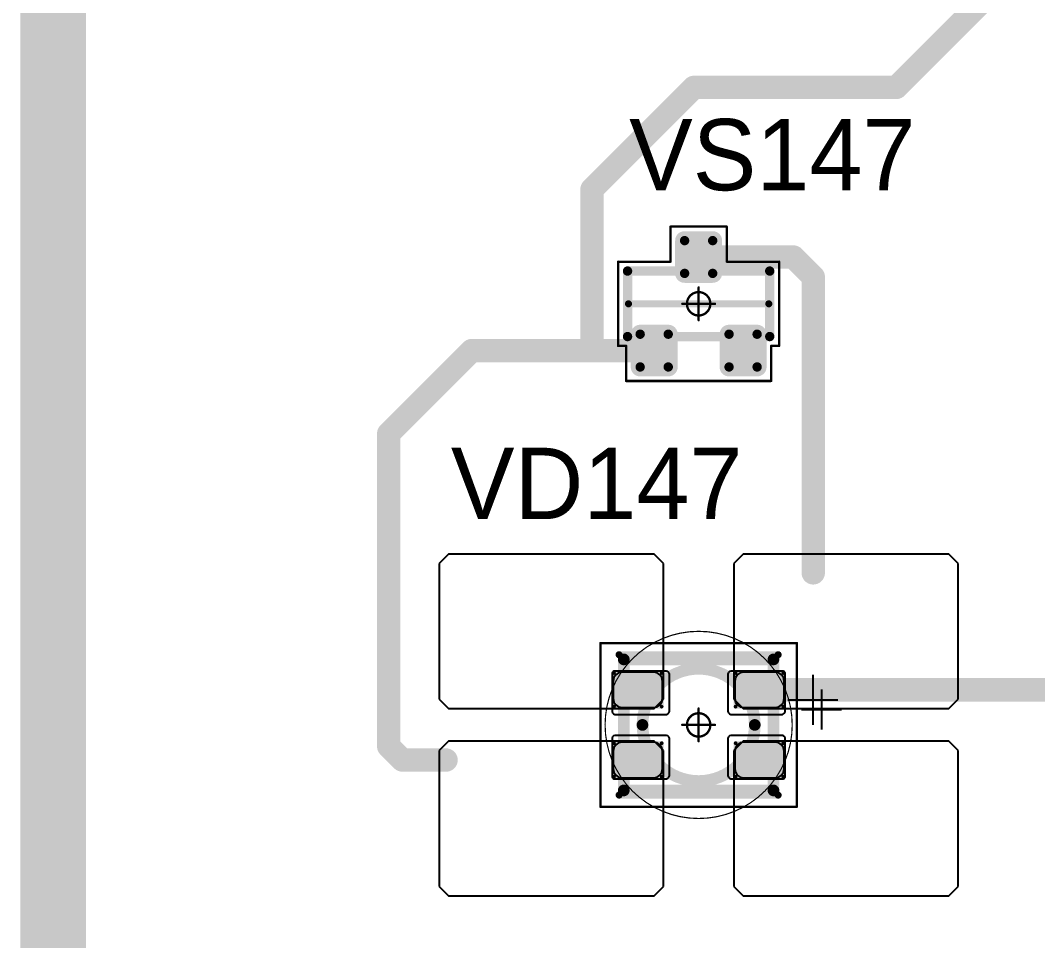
# Model space of a CAD drawing. Header units: millimetres. Extents: x 0 to 400, y 0 to 511.
# Drawn here: x 325.5 to 347.25, y 96.89 to 116.56 of the extents above; entities that cross this region are included whole.
import ezdxf

# ---------------------------------------------------------------- set-up
doc = ezdxf.new("R2010")
doc.units = ezdxf.units.MM
for name, color, linetype in [('Mechanical13', 56, 'Continuous'), ('Mechanical15', 56, 'Continuous'), ('Mechanical2', 216, 'Continuous'), ('TopLayer', 1, 'Continuous'), ('TopOverlay', 2, 'Continuous'), ('TopPaste', 8, 'Continuous'), ('TopSolder', 216, 'Continuous')]:
    doc.layers.add(name, color=color, linetype=linetype)

# ---------------------------------------------------------------- blocks, each defined once
blk = doc.blocks.new('SOT23_450')
at = {"layer": 'Mechanical13', "const_width": 0.2}
for points in [[(-0.7, 1.52), (0.7, 1.52)], [(-0.7, 1.52), (-0.7, -1.52)], [(0.7, 1.52), (0.7, -1.52)], [(-0.7, -1.52), (0.7, -1.52)]]:
    blk.add_lwpolyline(points, dxfattribs=at)
at = {"layer": 'Mechanical13', "const_width": 0.1}
for points in [[(-0.75, 1.52, 1), (-0.65, 1.52, 1)], [(-0.75, 1.52, 1), (-0.65, 1.52, 1)], [(0.65, 1.52, 1), (0.75, 1.52, 1)], [(0.65, 1.52, 1), (0.75, 1.52, 1)], [(-0.75, -1.52, 1), (-0.65, -1.52, 1)], [(-0.75, -1.52, 1), (-0.65, -1.52, 1)], [(0.65, -1.52, 1), (0.75, -1.52, 1)], [(0.65, -1.52, 1), (0.75, -1.52, 1)]]:
    blk.add_lwpolyline(points, format="xyb", close=True, dxfattribs=at)
at = {"layer": 'Mechanical15', "const_width": 0.05}
for points in [[(-0.9, 1.72), (-0.9, 1.55)], [(-0.9, 1.72), (0.9, 1.72)], [(0.9, 1.72), (0.9, 0.6)], [(-1.65, 1.55), (-1.65, -1.55)], [(-1.65, 1.55), (-0.9, 1.55)], [(0.9, 0.6), (1.65, 0.6)], [(1.65, 0.6), (1.65, -0.6)], [(0, 0.35), (0, -0.35)], [(-0.35, 0), (0.35, 0)], [(0.9, -0.6), (1.65, -0.6)], [(0.9, -0.6), (0.9, -1.72)], [(-1.65, -1.55), (-0.9, -1.55)], [(-0.9, -1.55), (-0.9, -1.72)], [(-0.9, -1.72), (0.9, -1.72)]]:
    blk.add_lwpolyline(points, dxfattribs=at)
at = {"layer": 'Mechanical15'}
for points, const_width in [([(-0.913, 1.72, 1), (-0.888, 1.72, 1)], 0.025), ([(-0.913, 1.72, 1), (-0.888, 1.72, 1)], 0.025), ([(0.888, 1.72, 1), (0.913, 1.72, 1)], 0.025), ([(0.888, 1.72, 1), (0.913, 1.72, 1)], 0.025), ([(-1.662, 1.55, 1), (-1.637, 1.55, 1)], 0.025), ([(-1.662, 1.55, 1), (-1.637, 1.55, 1)], 0.025), ([(-0.913, 1.55, 1), (-0.888, 1.55, 1)], 0.025), ([(-0.913, 1.55, 1), (-0.888, 1.55, 1)], 0.025), ([(0.888, 0.6, 1), (0.913, 0.6, 1)], 0.025), ([(0.888, 0.6, 1), (0.913, 0.6, 1)], 0.025), ([(1.637, 0.6, 1), (1.662, 0.6, 1)], 0.025), ([(1.637, 0.6, 1), (1.662, 0.6, 1)], 0.025), ([(0.25, 0, 1), (-0.25, 0, 1)], 0.05), ([(-0.012, 0.35, 1), (0.012, 0.35, 1)], 0.025), ([(-0.362, 0, 1), (-0.337, 0, 1)], 0.025), ([(-0.262, 0, 1), (-0.238, 0, 1)], 0.025), ([(0.238, 0, 1), (0.262, 0, 1)], 0.025), ([(0.337, 0, 1), (0.362, 0, 1)], 0.025), ([(-0.012, -0.35, 1), (0.012, -0.35, 1)], 0.025), ([(0.888, -0.6, 1), (0.913, -0.6, 1)], 0.025), ([(0.888, -0.6, 1), (0.913, -0.6, 1)], 0.025), ([(1.637, -0.6, 1), (1.662, -0.6, 1)], 0.025), ([(1.637, -0.6, 1), (1.662, -0.6, 1)], 0.025), ([(-1.662, -1.55, 1), (-1.637, -1.55, 1)], 0.025), ([(-1.662, -1.55, 1), (-1.637, -1.55, 1)], 0.025), ([(-0.913, -1.55, 1), (-0.888, -1.55, 1)], 0.025), ([(-0.913, -1.55, 1), (-0.888, -1.55, 1)], 0.025), ([(-0.913, -1.72, 1), (-0.888, -1.72, 1)], 0.025), ([(-0.913, -1.72, 1), (-0.888, -1.72, 1)], 0.025), ([(0.888, -1.72, 1), (0.913, -1.72, 1)], 0.025), ([(0.888, -1.72, 1), (0.913, -1.72, 1)], 0.025)]:
    blk.add_lwpolyline(points, format="xyb", close=True, dxfattribs=dict(at, const_width=const_width))
at = {"layer": 'TopLayer', "const_width": 0.1}
for points in [[(-1.4, 1.25, 1), (-1.3, 1.25, 1)], [(-0.7, 1.25, 1), (-0.6, 1.25, 1)], [(-1.4, 0.65, 1), (-1.3, 0.65, 1)], [(-0.7, 0.65, 1), (-0.6, 0.65, 1)], [(0.6, 0.3, 1), (0.7, 0.3, 1)], [(1.3, 0.3, 1), (1.4, 0.3, 1)], [(0.6, -0.3, 1), (0.7, -0.3, 1)], [(1.3, -0.3, 1), (1.4, -0.3, 1)], [(-1.4, -0.65, 1), (-1.3, -0.65, 1)], [(-0.7, -0.65, 1), (-0.6, -0.65, 1)], [(-1.4, -1.25, 1), (-1.3, -1.25, 1)], [(-0.7, -1.25, 1), (-0.6, -1.25, 1)]]:
    blk.add_lwpolyline(points, format="xyb", close=True, dxfattribs=at)
at = {"layer": 'TopLayer'}
for points in [[(-1.35, 1.35), (-1.35, 0.55), (-0.65, 1.35), (-0.65, 0.55)], [(-1.45, 1.25), (-1.45, 0.65), (-0.55, 1.25), (-0.55, 0.65)], [(0.55, 0.3), (0.55, -0.3), (1.45, 0.3), (1.45, -0.3)], [(0.65, 0.4), (0.65, -0.4), (1.35, 0.4), (1.35, -0.4)], [(-1.45, -0.65), (-1.45, -1.25), (-0.55, -0.65), (-0.55, -1.25)], [(-1.35, -0.55), (-1.35, -1.35), (-0.65, -0.55), (-0.65, -1.35)]]:
    blk.add_solid(points, dxfattribs=at)
at = {"layer": 'TopOverlay', "const_width": 0.15}
blk.add_lwpolyline([(0, 1.5), (0, -1.5)], dxfattribs=at)
at = {"layer": 'TopOverlay', "const_width": 0.075}
for points in [[(-0.038, 1.5, 1), (0.038, 1.5, 1)], [(-0.038, -1.5, 1), (0.038, -1.5, 1)]]:
    blk.add_lwpolyline(points, format="xyb", close=True, dxfattribs=at)
at = {"layer": 'TopPaste', "const_width": 0.075}
for points in [[(-1.387, 1.25, 1), (-1.313, 1.25, 1)], [(-0.687, 1.25, 1), (-0.613, 1.25, 1)], [(-1.387, 0.65, 1), (-1.313, 0.65, 1)], [(-0.687, 0.65, 1), (-0.613, 0.65, 1)], [(0.613, 0.3, 1), (0.687, 0.3, 1)], [(1.313, 0.3, 1), (1.387, 0.3, 1)], [(0.613, -0.3, 1), (0.687, -0.3, 1)], [(1.313, -0.3, 1), (1.387, -0.3, 1)], [(-1.387, -0.65, 1), (-1.313, -0.65, 1)], [(-0.687, -0.65, 1), (-0.613, -0.65, 1)], [(-1.387, -1.25, 1), (-1.313, -1.25, 1)], [(-0.687, -1.25, 1), (-0.613, -1.25, 1)]]:
    blk.add_lwpolyline(points, format="xyb", close=True, dxfattribs=at)
at = {"layer": 'TopPaste'}
for points in [[(-1.35, 1.325), (-1.35, 0.575), (-0.65, 1.325), (-0.65, 0.575)], [(-1.425, 1.25), (-1.425, 0.65), (-0.575, 1.25), (-0.575, 0.65)], [(0.575, 0.3), (0.575, -0.3), (1.425, 0.3), (1.425, -0.3)], [(0.65, 0.375), (0.65, -0.375), (1.35, 0.375), (1.35, -0.375)], [(-1.425, -0.65), (-1.425, -1.25), (-0.575, -0.65), (-0.575, -1.25)], [(-1.35, -0.575), (-1.35, -1.325), (-0.65, -0.575), (-0.65, -1.325)]]:
    blk.add_solid(points, dxfattribs=at)
at = {"layer": 'TopSolder', "const_width": 0.202}
for points in [[(-1.451, 1.25, 1), (-1.249, 1.25, 1)], [(-0.751, 1.25, 1), (-0.549, 1.25, 1)], [(-1.451, 0.65, 1), (-1.249, 0.65, 1)], [(-0.751, 0.65, 1), (-0.549, 0.65, 1)], [(0.549, 0.3, 1), (0.751, 0.3, 1)], [(1.249, 0.3, 1), (1.451, 0.3, 1)], [(0.549, -0.3, 1), (0.751, -0.3, 1)], [(1.249, -0.3, 1), (1.451, -0.3, 1)], [(-1.451, -0.65, 1), (-1.249, -0.65, 1)], [(-0.751, -0.65, 1), (-0.549, -0.65, 1)], [(-1.451, -1.25, 1), (-1.249, -1.25, 1)], [(-0.751, -1.25, 1), (-0.549, -1.25, 1)]]:
    blk.add_lwpolyline(points, format="xyb", close=True, dxfattribs=at)
at = {"layer": 'TopSolder'}
for points in [[(-1.35, 1.452), (-1.35, 0.448), (-0.65, 1.452), (-0.65, 0.448)], [(-1.552, 1.25), (-1.552, 0.65), (-0.448, 1.25), (-0.448, 0.65)], [(0.65, 0.502), (0.65, -0.502), (1.35, 0.502), (1.35, -0.502)], [(0.448, 0.3), (0.448, -0.3), (1.552, 0.3), (1.552, -0.3)], [(-1.552, -0.65), (-1.552, -1.25), (-0.448, -0.65), (-0.448, -1.25)], [(-1.35, -0.448), (-1.35, -1.452), (-0.65, -0.448), (-0.65, -1.452)]]:
    blk.add_solid(points, dxfattribs=at)
blk = doc.blocks.new('E65F_654')
at = {"layer": 'Mechanical13'}
for p, q in [((2.441, 1.071), (2.441, 0)), ((1.905, 0.536), (2.976, 0.536))]:
    blk.add_line(p, q, dxfattribs=at)
at = {"layer": 'Mechanical13', "const_width": 0.25}
for points in [[(-1.6, -1.4), (-1.6, 1.4)], [(-1.6, 1.4), (1.6, 1.4)], [(1.6, -1.4), (1.6, 1.4)], [(-1.6, -1.4), (1.6, -1.4)]]:
    blk.add_lwpolyline(points, dxfattribs=at)
at = {"layer": 'Mechanical13'}
for points, const_width in [([(-1.663, 1.4, 1), (-1.538, 1.4, 1)], 0.125), ([(-1.663, 1.4, 1), (-1.538, 1.4, 1)], 0.125), ([(1.537, 1.4, 1), (1.662, 1.4, 1)], 0.125), ([(1.537, 1.4, 1), (1.662, 1.4, 1)], 0.125), ([(1.2, 0, 1), (-1.2, 0, 1)], 0.25), ([(-1.263, 0, 1), (-1.138, 0, 1)], 0.125), ([(1.137, 0, 1), (1.262, 0, 1)], 0.125), ([(-1.663, -1.4, 1), (-1.538, -1.4, 1)], 0.125), ([(-1.663, -1.4, 1), (-1.538, -1.4, 1)], 0.125), ([(1.537, -1.4, 1), (1.662, -1.4, 1)], 0.125), ([(1.537, -1.4, 1), (1.662, -1.4, 1)], 0.125)]:
    blk.add_lwpolyline(points, format="xyb", close=True, dxfattribs=dict(at, const_width=const_width))
at = {"layer": 'Mechanical15', "const_width": 0.05}
for points in [[(-2.1, 1.75), (2.1, 1.75)], [(-2.1, -1.75), (-2.1, 1.75)], [(2.1, -1.75), (2.1, 1.75)], [(0, -0.35), (0, 0.35)], [(0, -0.35), (0, 0.35)], [(-0.35, 0), (0.35, 0)], [(-0.35, 0), (0.35, 0)], [(-2.1, -1.75), (2.1, -1.75)]]:
    blk.add_lwpolyline(points, dxfattribs=at)
at = {"layer": 'Mechanical15'}
for points, const_width in [([(-2.113, 1.75, 1), (-2.088, 1.75, 1)], 0.025), ([(-2.113, 1.75, 1), (-2.088, 1.75, 1)], 0.025), ([(2.087, 1.75, 1), (2.112, 1.75, 1)], 0.025), ([(2.087, 1.75, 1), (2.112, 1.75, 1)], 0.025), ([(0.25, 0, 1), (-0.25, 0, 1)], 0.05), ([(0.25, 0, 1), (-0.25, 0, 1)], 0.05), ([(-0.013, 0.35, 1), (0.012, 0.35, 1)], 0.025), ([(-0.013, 0.35, 1), (0.012, 0.35, 1)], 0.025), ([(-0.363, 0, 1), (-0.338, 0, 1)], 0.025), ([(-0.363, 0, 1), (-0.338, 0, 1)], 0.025), ([(-0.263, 0, 1), (-0.238, 0, 1)], 0.025), ([(-0.263, 0, 1), (-0.238, 0, 1)], 0.025), ([(0.237, 0, 1), (0.262, 0, 1)], 0.025), ([(0.237, 0, 1), (0.262, 0, 1)], 0.025), ([(0.337, 0, 1), (0.362, 0, 1)], 0.025), ([(0.337, 0, 1), (0.362, 0, 1)], 0.025), ([(-0.013, -0.35, 1), (0.012, -0.35, 1)], 0.025), ([(-0.013, -0.35, 1), (0.012, -0.35, 1)], 0.025), ([(-2.113, -1.75, 1), (-2.088, -1.75, 1)], 0.025), ([(-2.113, -1.75, 1), (-2.088, -1.75, 1)], 0.025), ([(2.087, -1.75, 1), (2.112, -1.75, 1)], 0.025), ([(2.087, -1.75, 1), (2.112, -1.75, 1)], 0.025)]:
    blk.add_lwpolyline(points, format="xyb", close=True, dxfattribs=dict(at, const_width=const_width))
at = {"layer": 'TopLayer'}
for p, q in [((-5.35, 3.65), (-5.55, 3.45)), ((-0.95, 3.65), (-5.35, 3.65)), ((-5.35, 3.65), (-5.35, 3.65)), ((-0.75, 3.45), (-0.95, 3.65)), ((0.95, 3.65), (0.75, 3.45)), ((5.35, 3.65), (0.95, 3.65)), ((0.95, 3.65), (0.95, 3.65)), ((5.55, 3.45), (5.35, 3.65)), ((-5.55, 3.45), (-5.55, 3.45)), ((-5.55, 3.45), (-5.55, 0.55)), ((-0.75, 0.55), (-0.75, 3.45)), ((0.75, 3.45), (0.75, 3.45)), ((0.75, 3.45), (0.75, 0.55)), ((5.55, 0.55), (5.55, 3.45)), ((-5.55, 0.55), (-5.35, 0.35)), ((-0.95, 0.35), (-0.75, 0.55)), ((0.75, 0.55), (0.95, 0.35)), ((5.35, 0.35), (5.55, 0.55)), ((-5.35, 0.35), (-0.95, 0.35)), ((0.95, 0.35), (5.35, 0.35)), ((-5.35, -0.35), (-5.55, -0.55)), ((-0.95, -0.35), (-5.35, -0.35)), ((-5.35, -0.35), (-5.35, -0.35)), ((-0.75, -0.55), (-0.95, -0.35)), ((0.95, -0.35), (0.75, -0.55)), ((5.35, -0.35), (0.95, -0.35)), ((0.95, -0.35), (0.95, -0.35)), ((5.55, -0.55), (5.35, -0.35)), ((-5.55, -0.55), (-5.55, -0.55)), ((-5.55, -0.55), (-5.55, -3.45)), ((-0.75, -3.45), (-0.75, -0.55)), ((0.75, -0.55), (0.75, -0.55)), ((0.75, -0.55), (0.75, -3.45)), ((5.55, -3.45), (5.55, -0.55)), ((-5.55, -3.45), (-5.35, -3.65)), ((-0.95, -3.65), (-0.75, -3.45)), ((0.75, -3.45), (0.95, -3.65)), ((5.35, -3.65), (5.55, -3.45)), ((-5.35, -3.65), (-0.95, -3.65)), ((0.95, -3.65), (5.35, -3.65))]:
    blk.add_line(p, q, dxfattribs=at)
at = {"layer": 'TopLayer', "const_width": 0.04}
for points in [[(-1.83, 1.11, 1), (-1.79, 1.11, 1)], [(-0.81, 1.11, 1), (-0.77, 1.11, 1)], [(0.77, 1.11, 1), (0.81, 1.11, 1)], [(1.79, 1.11, 1), (1.83, 1.11, 1)], [(-1.83, 0.39, 1), (-1.79, 0.39, 1)], [(-0.81, 0.39, 1), (-0.77, 0.39, 1)], [(0.77, 0.39, 1), (0.81, 0.39, 1)], [(1.79, 0.39, 1), (1.83, 0.39, 1)], [(-1.83, -0.39, 1), (-1.79, -0.39, 1)], [(-0.81, -0.39, 1), (-0.77, -0.39, 1)], [(0.77, -0.39, 1), (0.81, -0.39, 1)], [(1.79, -0.39, 1), (1.83, -0.39, 1)], [(-1.83, -1.11, 1), (-1.79, -1.11, 1)], [(-0.81, -1.11, 1), (-0.77, -1.11, 1)], [(0.77, -1.11, 1), (0.81, -1.11, 1)], [(1.79, -1.11, 1), (1.83, -1.11, 1)]]:
    blk.add_lwpolyline(points, format="xyb", close=True, dxfattribs=at)
at = {"layer": 'TopLayer'}
for points in [[(-1.85, 1.11), (-1.85, 0.39), (-0.75, 1.11), (-0.75, 0.39)], [(-1.81, 1.15), (-1.81, 0.35), (-0.79, 1.15), (-0.79, 0.35)], [(0.75, 1.11), (0.75, 0.39), (1.85, 1.11), (1.85, 0.39)], [(0.79, 1.15), (0.79, 0.35), (1.81, 1.15), (1.81, 0.35)], [(-1.85, -0.39), (-1.85, -1.11), (-0.75, -0.39), (-0.75, -1.11)], [(-1.81, -0.35), (-1.81, -1.15), (-0.79, -0.35), (-0.79, -1.15)], [(0.75, -0.39), (0.75, -1.11), (1.85, -0.39), (1.85, -1.11)], [(0.79, -0.35), (0.79, -1.15), (1.81, -0.35), (1.81, -1.15)]]:
    blk.add_solid(points, dxfattribs=at)
at = {"layer": 'TopOverlay'}
for p, q in [((2.628, 0.757), (2.628, -0.1)), ((2.2, 0.328), (3.057, 0.328))]:
    blk.add_line(p, q, dxfattribs=at)
at = {"layer": 'TopOverlay', "const_width": 0.15}
for points in [[(-1.7, 1.5), (1.7, 1.5)], [(-1.7, -1.5), (1.7, -1.5)]]:
    blk.add_lwpolyline(points, dxfattribs=at)
at = {"layer": 'TopOverlay', "const_width": 0.075}
for points in [[(-1.738, 1.5, 1), (-1.663, 1.5, 1)], [(1.662, 1.5, 1), (1.737, 1.5, 1)], [(-1.738, -1.5, 1), (-1.663, -1.5, 1)], [(1.662, -1.5, 1), (1.737, -1.5, 1)]]:
    blk.add_lwpolyline(points, format="xyb", close=True, dxfattribs=at)
at = {"layer": 'TopPaste'}
for p, q in [((-1.711, 1.114), (-1.773, 1.073)), ((-1.638, 1.129), (-1.711, 1.114)), ((-0.963, 1.129), (-1.638, 1.129)), ((-0.889, 1.114), (-0.963, 1.129)), ((-0.827, 1.073), (-0.889, 1.114)), ((0.889, 1.114), (0.827, 1.073)), ((0.962, 1.129), (0.889, 1.114)), ((1.637, 1.129), (0.962, 1.129)), ((1.711, 1.114), (1.637, 1.129)), ((1.773, 1.073), (1.711, 1.114)), ((-1.814, 1.011), (-1.829, 0.938)), ((-1.829, 0.938), (-1.829, 0.563)), ((-1.773, 1.073), (-1.814, 1.011)), ((-0.786, 1.011), (-0.827, 1.073)), ((-0.771, 0.938), (-0.786, 1.011)), ((-0.771, 0.563), (-0.771, 0.938)), ((0.786, 1.011), (0.771, 0.938)), ((0.771, 0.938), (0.771, 0.563)), ((0.827, 1.073), (0.786, 1.011)), ((1.814, 1.011), (1.773, 1.073)), ((1.829, 0.938), (1.814, 1.011)), ((1.829, 0.563), (1.829, 0.938)), ((-1.829, 0.563), (-1.814, 0.489)), ((-1.814, 0.489), (-1.773, 0.427)), ((-0.827, 0.427), (-0.786, 0.489)), ((-0.786, 0.489), (-0.771, 0.563)), ((0.771, 0.563), (0.786, 0.489)), ((0.786, 0.489), (0.827, 0.427)), ((1.773, 0.427), (1.814, 0.489)), ((1.814, 0.489), (1.829, 0.563)), ((-1.773, 0.427), (-1.711, 0.386)), ((-1.711, 0.386), (-1.638, 0.371)), ((-1.638, 0.371), (-0.963, 0.371)), ((-0.963, 0.371), (-0.889, 0.386)), ((-0.889, 0.386), (-0.827, 0.427)), ((0.827, 0.427), (0.889, 0.386)), ((0.889, 0.386), (0.962, 0.371)), ((0.962, 0.371), (1.637, 0.371)), ((1.637, 0.371), (1.711, 0.386)), ((1.711, 0.386), (1.773, 0.427)), ((-1.773, -0.427), (-1.814, -0.489)), ((-1.711, -0.386), (-1.773, -0.427)), ((-1.638, -0.371), (-1.711, -0.386)), ((-0.963, -0.371), (-1.638, -0.371)), ((-0.889, -0.386), (-0.963, -0.371)), ((-0.827, -0.427), (-0.889, -0.386)), ((-0.786, -0.489), (-0.827, -0.427)), ((0.827, -0.427), (0.786, -0.489)), ((0.889, -0.386), (0.827, -0.427)), ((0.962, -0.371), (0.889, -0.386)), ((1.637, -0.371), (0.962, -0.371)), ((1.711, -0.386), (1.637, -0.371)), ((1.773, -0.427), (1.711, -0.386)), ((1.814, -0.489), (1.773, -0.427)), ((-1.814, -0.489), (-1.829, -0.563)), ((-1.829, -0.563), (-1.829, -0.938)), ((-0.771, -0.563), (-0.786, -0.489)), ((-0.771, -0.938), (-0.771, -0.563)), ((0.786, -0.489), (0.771, -0.563)), ((0.771, -0.563), (0.771, -0.938)), ((1.829, -0.563), (1.814, -0.489)), ((1.829, -0.938), (1.829, -0.563)), ((-1.829, -0.938), (-1.814, -1.011)), ((-1.814, -1.011), (-1.773, -1.073)), ((-1.773, -1.073), (-1.711, -1.114)), ((-0.889, -1.114), (-0.827, -1.073)), ((-0.827, -1.073), (-0.786, -1.011)), ((-0.786, -1.011), (-0.771, -0.938)), ((0.771, -0.938), (0.786, -1.011)), ((0.786, -1.011), (0.827, -1.073)), ((0.827, -1.073), (0.889, -1.114)), ((1.711, -1.114), (1.773, -1.073)), ((1.773, -1.073), (1.814, -1.011)), ((1.814, -1.011), (1.829, -0.938)), ((-1.711, -1.114), (-1.638, -1.129)), ((-1.638, -1.129), (-0.963, -1.129)), ((-0.963, -1.129), (-0.889, -1.114)), ((0.889, -1.114), (0.962, -1.129)), ((0.962, -1.129), (1.637, -1.129)), ((1.637, -1.129), (1.711, -1.114))]:
    blk.add_line(p, q, dxfattribs=at)
at = {"layer": 'TopSolder'}
for p, q in [((-1.842, 1.129), (-1.85, 1.111)), ((-1.85, 1.111), (-1.85, 1.101)), ((-1.85, 1.101), (-1.85, 1.101)), ((-1.85, 1.101), (-1.85, 0.301)), ((-1.828, 1.143), (-1.842, 1.129)), ((-1.81, 1.151), (-1.828, 1.143)), ((-1.8, 1.151), (-1.81, 1.151)), ((-0.7, 1.151), (-1.8, 1.151)), ((-0.685, 1.151), (-0.7, 1.151)), ((-0.7, 1.151), (-0.7, 1.151)), ((-0.658, 1.139), (-0.685, 1.151)), ((-0.636, 1.118), (-0.658, 1.139)), ((-0.625, 1.09), (-0.636, 1.118)), ((-0.625, 1.076), (-0.625, 1.09)), ((0.636, 1.118), (0.625, 1.09)), ((0.625, 1.09), (0.625, 1.076)), ((0.657, 1.139), (0.636, 1.118)), ((0.685, 1.151), (0.657, 1.139)), ((0.7, 1.151), (0.685, 1.151)), ((1.8, 1.151), (0.7, 1.151)), ((1.81, 1.151), (1.8, 1.151)), ((1.8, 1.151), (1.8, 1.151)), ((1.828, 1.143), (1.81, 1.151)), ((1.842, 1.129), (1.828, 1.143)), ((1.85, 1.111), (1.842, 1.129)), ((1.85, 1.101), (1.85, 1.111)), ((1.85, 0.301), (1.85, 1.101)), ((-0.625, 0.301), (-0.625, 1.076)), ((0.625, 1.076), (0.625, 1.076)), ((0.625, 1.076), (0.625, 0.301)), ((-1.85, 0.301), (-1.85, 0.286)), ((-1.85, 0.286), (-1.839, 0.258)), ((-1.839, 0.258), (-1.818, 0.237)), ((-1.818, 0.237), (-1.79, 0.226)), ((-1.79, 0.226), (-1.775, 0.226)), ((-1.775, 0.226), (-1.775, 0.226)), ((-1.775, 0.226), (-0.7, 0.226)), ((-0.7, 0.226), (-0.685, 0.226)), ((-0.685, 0.226), (-0.658, 0.237)), ((-0.658, 0.237), (-0.636, 0.258)), ((-0.636, 0.258), (-0.625, 0.286)), ((-0.625, 0.286), (-0.625, 0.301)), ((-0.625, 0.301), (-0.625, 0.301)), ((0.625, 0.301), (0.625, 0.286)), ((0.625, 0.286), (0.636, 0.258)), ((0.636, 0.258), (0.657, 0.237)), ((0.657, 0.237), (0.685, 0.226)), ((0.685, 0.226), (0.7, 0.226)), ((0.7, 0.226), (0.7, 0.226)), ((0.7, 0.226), (1.775, 0.226)), ((1.775, 0.226), (1.79, 0.226)), ((1.79, 0.226), (1.817, 0.237)), ((1.817, 0.237), (1.839, 0.258)), ((1.839, 0.258), (1.85, 0.286)), ((1.85, 0.286), (1.85, 0.301)), ((1.85, 0.301), (1.85, 0.301)), ((-1.839, -0.257), (-1.85, -0.285)), ((-1.85, -0.285), (-1.85, -0.299)), ((-1.85, -0.299), (-1.85, -0.299)), ((-1.85, -0.299), (-1.85, -1.099)), ((-1.818, -0.236), (-1.839, -0.257)), ((-1.79, -0.224), (-1.818, -0.236)), ((-1.775, -0.224), (-1.79, -0.224)), ((-0.7, -0.224), (-1.775, -0.224)), ((-0.685, -0.224), (-0.7, -0.224)), ((-0.7, -0.224), (-0.7, -0.224)), ((-0.658, -0.236), (-0.685, -0.224)), ((-0.636, -0.257), (-0.658, -0.236)), ((-0.625, -0.285), (-0.636, -0.257)), ((-0.625, -0.299), (-0.625, -0.285)), ((-0.625, -1.074), (-0.625, -0.299)), ((0.636, -0.257), (0.625, -0.285)), ((0.625, -0.285), (0.625, -0.299)), ((0.625, -0.299), (0.625, -0.299)), ((0.625, -0.299), (0.625, -1.074)), ((0.657, -0.236), (0.636, -0.257)), ((0.685, -0.224), (0.657, -0.236)), ((0.7, -0.224), (0.685, -0.224)), ((1.775, -0.224), (0.7, -0.224)), ((1.79, -0.224), (1.775, -0.224)), ((1.775, -0.224), (1.775, -0.224)), ((1.817, -0.236), (1.79, -0.224)), ((1.839, -0.257), (1.817, -0.236)), ((1.85, -0.285), (1.839, -0.257)), ((1.85, -0.299), (1.85, -0.285)), ((1.85, -1.099), (1.85, -0.299)), ((-0.625, -1.089), (-0.625, -1.074)), ((-0.625, -1.074), (-0.625, -1.074)), ((0.625, -1.074), (0.625, -1.089)), ((-1.85, -1.099), (-1.85, -1.109)), ((-1.85, -1.109), (-1.842, -1.128)), ((-1.842, -1.128), (-1.828, -1.142)), ((-1.828, -1.142), (-1.81, -1.149)), ((-1.81, -1.149), (-1.8, -1.149)), ((-1.8, -1.149), (-0.7, -1.149)), ((-1.8, -1.149), (-1.8, -1.149)), ((-0.7, -1.149), (-0.685, -1.149)), ((-0.685, -1.149), (-0.658, -1.138)), ((-0.658, -1.138), (-0.636, -1.117)), ((-0.636, -1.117), (-0.625, -1.089)), ((0.625, -1.089), (0.636, -1.117)), ((0.636, -1.117), (0.657, -1.138)), ((0.657, -1.138), (0.685, -1.149)), ((0.685, -1.149), (0.7, -1.149)), ((0.7, -1.149), (1.8, -1.149)), ((0.7, -1.149), (0.7, -1.149)), ((1.8, -1.149), (1.81, -1.149)), ((1.81, -1.149), (1.828, -1.142)), ((1.828, -1.142), (1.842, -1.128)), ((1.842, -1.128), (1.85, -1.109)), ((1.85, -1.109), (1.85, -1.099)), ((1.85, -1.099), (1.85, -1.099))]:
    blk.add_line(p, q, dxfattribs=at)

msp = doc.modelspace()

# ---------------------------------------------------------------- linework, layer by layer
at = {"layer": 'Mechanical2'}
for points, const_width in [([(342, 101.5, 1), (338, 101.5, 1)], 0.0254), ([(340, 103.5, 1), (340, 103.5, 1)], 0.0005), ([(337.994, 101.5, 1), (338.006, 101.5, 1)], 0.0127), ([(338, 101.5, 1), (338, 101.5, 1)], 0.0005), ([(341.994, 101.5, 1), (342.006, 101.5, 1)], 0.0127), ([(342, 101.5, 1), (342, 101.5, 1)], 0.0005), ([(340, 99.5, 1), (340, 99.5, 1)], 0.0005)]:
    msp.add_lwpolyline(points, format="xyb", close=True, dxfattribs=dict(at, const_width=const_width))
at = {"layer": 'Mechanical2', "const_width": 0.001}
for points in [[(340, 99.5), (340, 103.5)], [(338, 101.5), (342, 101.5)]]:
    msp.add_lwpolyline(points, dxfattribs=at)
at = {"layer": 'TopLayer'}
for points, const_width in [([(326.2, 92.45), (326.2, 151.25)], 1.4), ([(344.225, 115.125), (346.575, 117.475)], 0.5), ([(337.72, 112.945), (339.9, 115.125)], 0.5), ([(339.9, 115.125), (344.225, 115.125)], 0.5), ([(337.72, 109.5), (337.72, 112.945)], 0.5), ([(340, 111.5), (342.025, 111.5)], 0.5), ([(342.025, 111.5), (342.45, 111.075)], 0.5), ([(342.45, 104.75), (342.45, 111.075)], 0.5), ([(333.375, 107.725), (335.15, 109.5)], 0.5), ([(335.15, 109.5), (339.05, 109.5)], 0.5), ([(333.375, 101.043), (333.375, 107.725)], 0.5), ([(341.3, 102.25), (353.375, 102.25)], 0.5), ([(333.375, 101.043), (333.668, 100.75)], 0.5), ([(333.668, 100.75), (334.6, 100.75)], 0.5)]:
    msp.add_lwpolyline(points, dxfattribs=dict(at, const_width=const_width))
at = {"layer": 'TopLayer', "const_width": 0.25}
for points in [[(339.775, 115.125, 1), (340.025, 115.125, 1)], [(339.775, 115.125, 1), (340.025, 115.125, 1)], [(344.1, 115.125, 1), (344.35, 115.125, 1)], [(344.1, 115.125, 1), (344.35, 115.125, 1)], [(337.595, 112.945, 1), (337.845, 112.945, 1)], [(337.595, 112.945, 1), (337.845, 112.945, 1)], [(339.875, 111.5, 1), (340.125, 111.5, 1)], [(341.9, 111.5, 1), (342.15, 111.5, 1)], [(341.9, 111.5, 1), (342.15, 111.5, 1)], [(342.325, 111.075, 1), (342.575, 111.075, 1)], [(342.325, 111.075, 1), (342.575, 111.075, 1)], [(335.025, 109.5, 1), (335.275, 109.5, 1)], [(335.025, 109.5, 1), (335.275, 109.5, 1)], [(337.595, 109.5, 1), (337.845, 109.5, 1)], [(338.925, 109.5, 1), (339.175, 109.5, 1)], [(333.25, 107.725, 1), (333.5, 107.725, 1)], [(333.25, 107.725, 1), (333.5, 107.725, 1)], [(342.325, 104.75, 1), (342.575, 104.75, 1)], [(341.175, 102.25, 1), (341.425, 102.25, 1)], [(333.25, 101.043, 1), (333.5, 101.043, 1)], [(333.25, 101.043, 1), (333.5, 101.043, 1)], [(333.543, 100.75, 1), (333.793, 100.75, 1)], [(333.543, 100.75, 1), (333.793, 100.75, 1)], [(334.475, 100.75, 1), (334.725, 100.75, 1)]]:
    msp.add_lwpolyline(points, format="xyb", close=True, dxfattribs=at)

# ---------------------------------------------------------------- block references
for name, p, rotation in [('SOT23_450', (340, 110.5), 90), ('E65F_654', (340, 101.5), 360)]:
    msp.add_blockref(name, p, dxfattribs=dict(rotation=rotation))

# ---------------------------------------------------------------- texts
at = {"layer": 'TopOverlay'}
for s, p in [('VS147', (338.514, 112.926)), ('VD147', (334.704, 105.9))]:
    msp.add_text(s, height=1.524, dxfattribs=at).set_placement(p)

doc.saveas('drawing.dxf')
